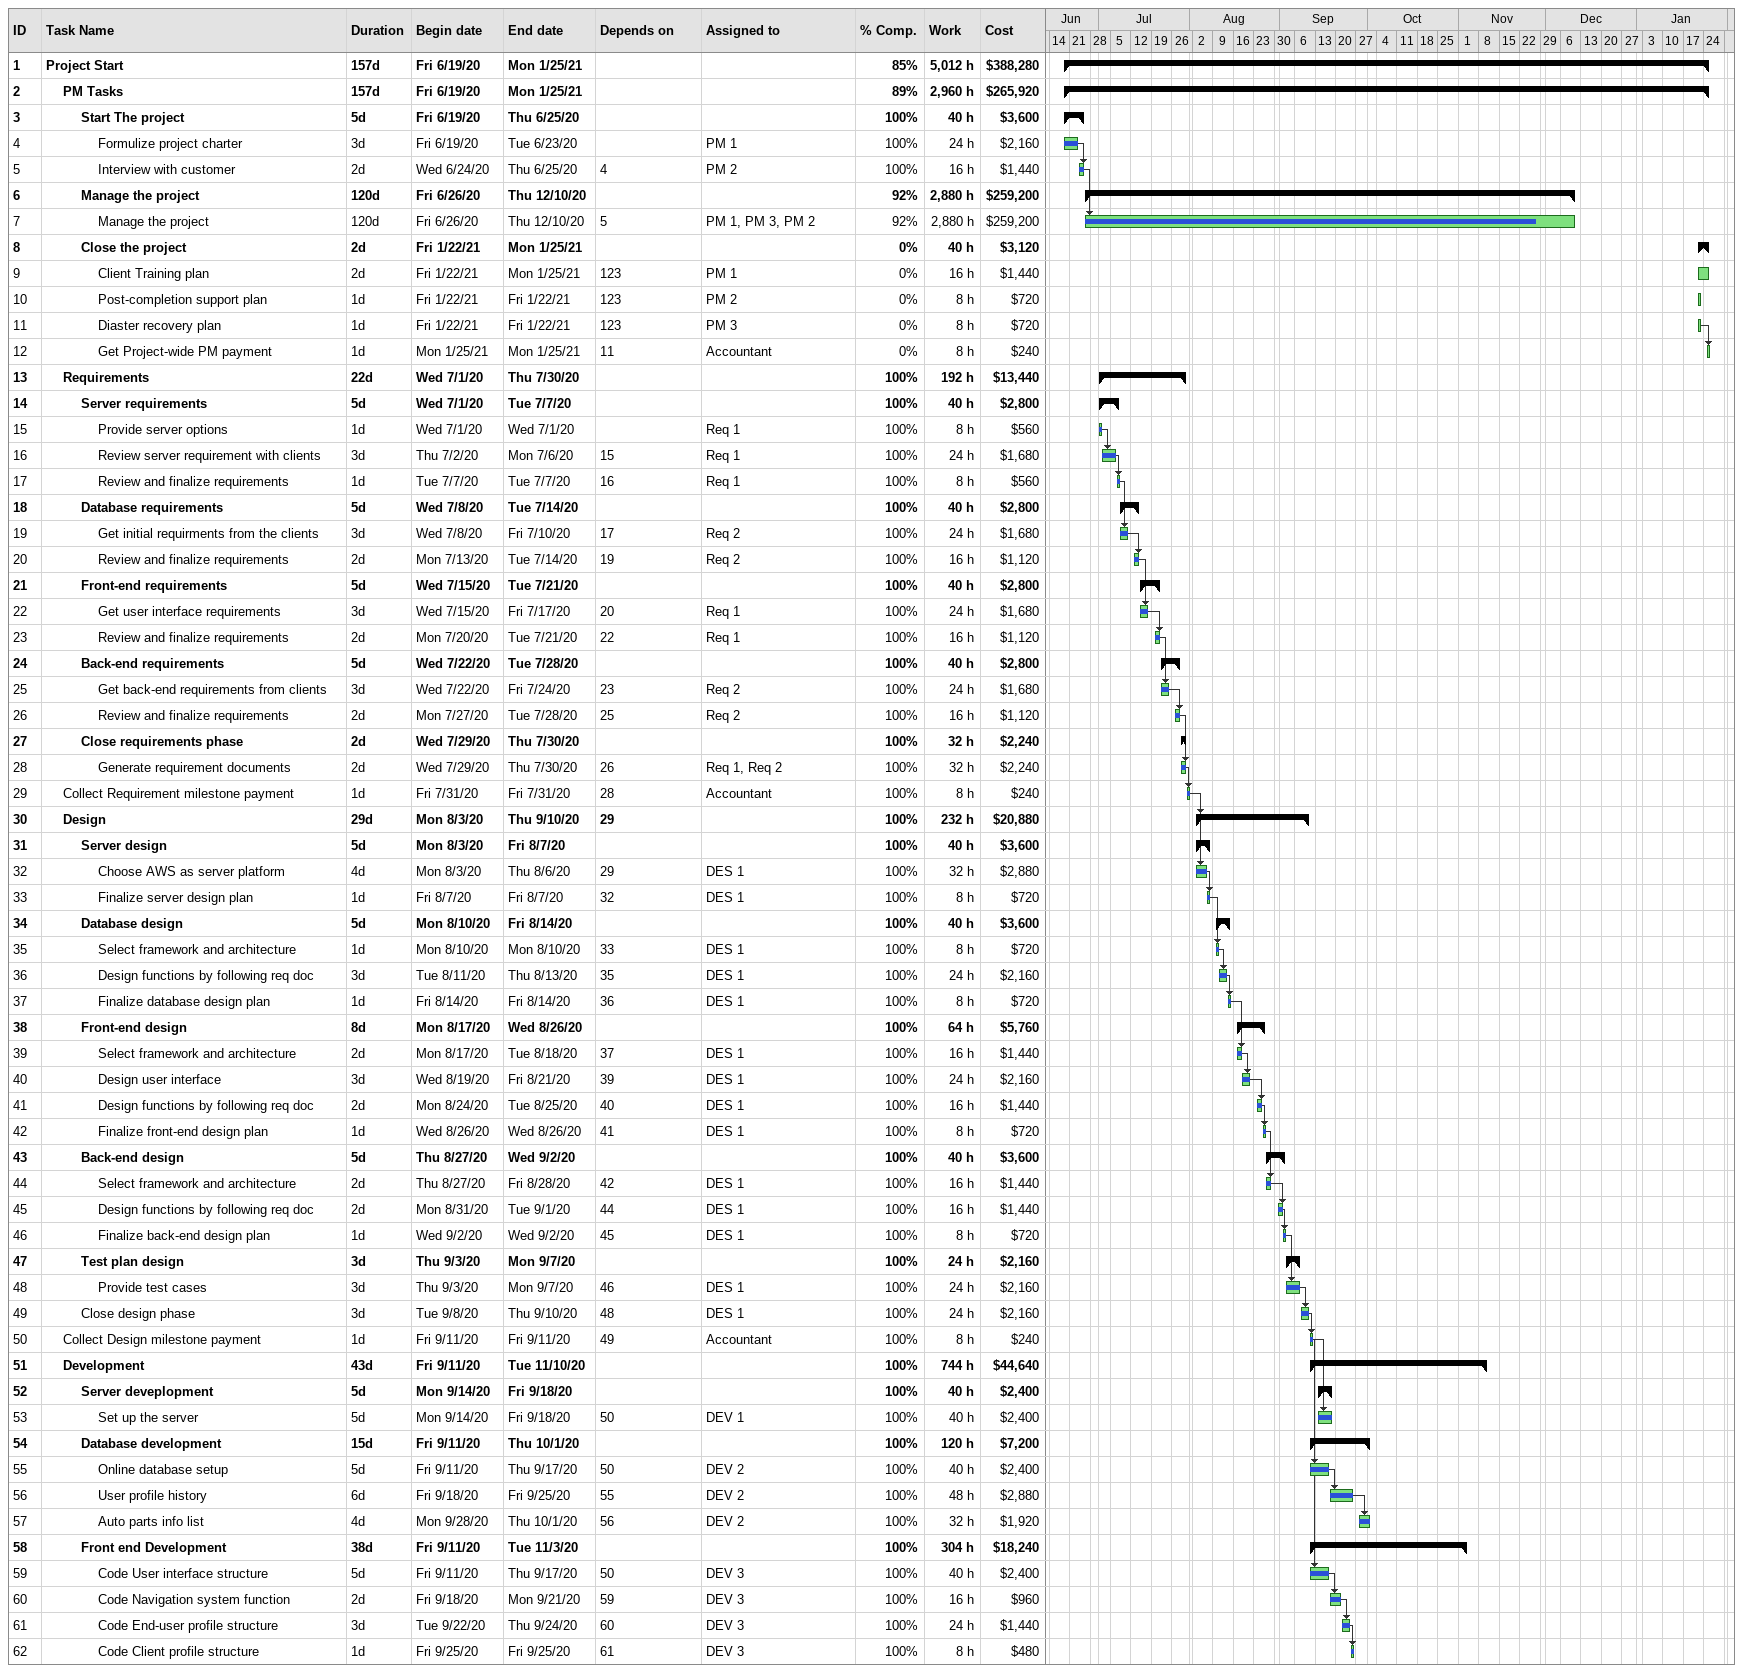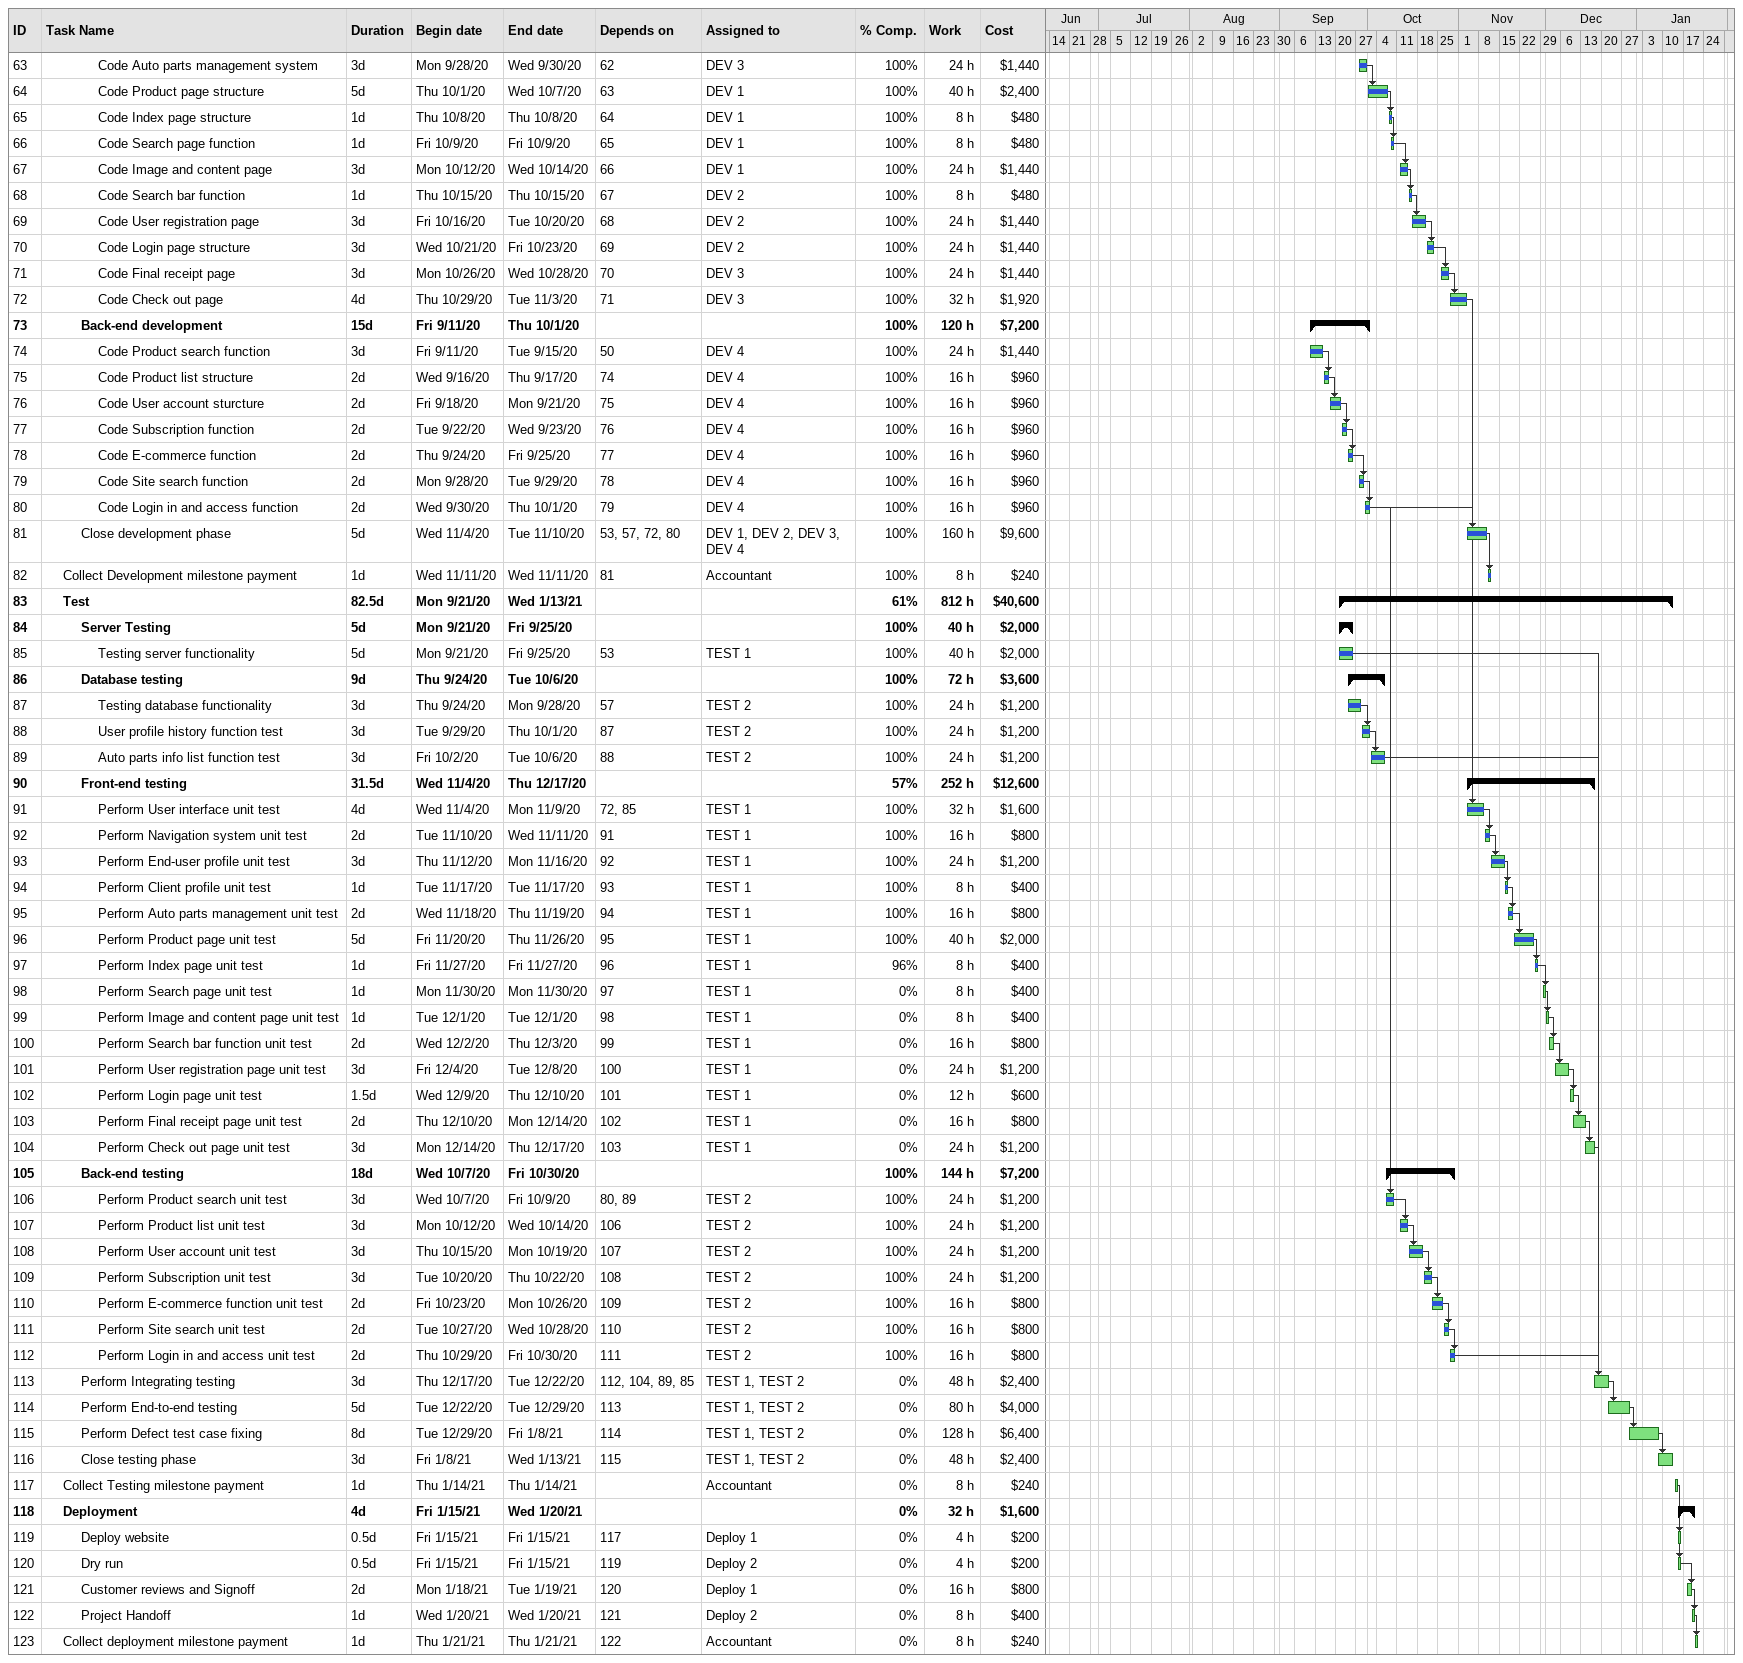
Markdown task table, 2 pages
| ID | Level | Task | Duration | Start | Finish | Predecessors | Resources | % complete | Work (h) | Cost ($) |
|---|---|---|---|---|---|---|---|---|---|---|
| 1 | 1 | **Project Start** | 157d | 2020-06-19 | 2021-01-25 |  |  | 85 | 5012 | 388280 |
| 2 | 2 | **PM Tasks** | 157d | 2020-06-19 | 2021-01-25 |  |  | 89 | 2960 | 265920 |
| 3 | 3 | **Start The project** | 5d | 2020-06-19 | 2020-06-25 |  |  | 100 | 40 | 3600 |
| 4 | 4 | Formulize project charter | 3d | 2020-06-19 | 2020-06-23 |  | PM 1 | 100 | 24 | 2160 |
| 5 | 4 | Interview with customer | 2d | 2020-06-24 | 2020-06-25 | 4 | PM 2 | 100 | 16 | 1440 |
| 6 | 3 | **Manage the project** | 120d | 2020-06-26 | 2020-12-10 |  |  | 92 | 2880 | 259200 |
| 7 | 4 | Manage the project | 120d | 2020-06-26 | 2020-12-10 | 5 | PM 1, PM 3, PM 2 | 92 | 2880 | 259200 |
| 8 | 3 | **Close the project** | 2d | 2021-01-22 | 2021-01-25 |  |  | 0 | 40 | 3120 |
| 9 | 4 | Client Training plan | 2d | 2021-01-22 | 2021-01-25 | 123 | PM 1 | 0 | 16 | 1440 |
| 10 | 4 | Post-completion support plan | 1d | 2021-01-22 | 2021-01-22 | 123 | PM 2 | 0 | 8 | 720 |
| 11 | 4 | Diaster recovery plan | 1d | 2021-01-22 | 2021-01-22 | 123 | PM 3 | 0 | 8 | 720 |
| 12 | 4 | Get Project-wide PM payment | 1d | 2021-01-25 | 2021-01-25 | 11 | Accountant | 0 | 8 | 240 |
| 13 | 2 | **Requirements** | 22d | 2020-07-01 | 2020-07-30 |  |  | 100 | 192 | 13440 |
| 14 | 3 | **Server requirements** | 5d | 2020-07-01 | 2020-07-07 |  |  | 100 | 40 | 2800 |
| 15 | 4 | Provide server options | 1d | 2020-07-01 | 2020-07-01 |  | Req 1 | 100 | 8 | 560 |
| 16 | 4 | Review server requirement with clients | 3d | 2020-07-02 | 2020-07-06 | 15 | Req 1 | 100 | 24 | 1680 |
| 17 | 4 | Review and finalize requirements | 1d | 2020-07-07 | 2020-07-07 | 16 | Req 1 | 100 | 8 | 560 |
| 18 | 3 | **Database requirements** | 5d | 2020-07-08 | 2020-07-14 |  |  | 100 | 40 | 2800 |
| 19 | 4 | Get initial requirments from the clients | 3d | 2020-07-08 | 2020-07-10 | 17 | Req 2 | 100 | 24 | 1680 |
| 20 | 4 | Review and finalize requirements | 2d | 2020-07-13 | 2020-07-14 | 19 | Req 2 | 100 | 16 | 1120 |
| 21 | 3 | **Front-end requirements** | 5d | 2020-07-15 | 2020-07-21 |  |  | 100 | 40 | 2800 |
| 22 | 4 | Get user interface requirements | 3d | 2020-07-15 | 2020-07-17 | 20 | Req 1 | 100 | 24 | 1680 |
| 23 | 4 | Review and finalize requirements | 2d | 2020-07-20 | 2020-07-21 | 22 | Req 1 | 100 | 16 | 1120 |
| 24 | 3 | **Back-end requirements** | 5d | 2020-07-22 | 2020-07-28 |  |  | 100 | 40 | 2800 |
| 25 | 4 | Get back-end requirements from clients | 3d | 2020-07-22 | 2020-07-24 | 23 | Req 2 | 100 | 24 | 1680 |
| 26 | 4 | Review and finalize requirements | 2d | 2020-07-27 | 2020-07-28 | 25 | Req 2 | 100 | 16 | 1120 |
| 27 | 3 | **Close requirements phase** | 2d | 2020-07-29 | 2020-07-30 |  |  | 100 | 32 | 2240 |
| 28 | 4 | Generate requirement documents | 2d | 2020-07-29 | 2020-07-30 | 26 | Req 1, Req 2 | 100 | 32 | 2240 |
| 29 | 2 | Collect Requirement milestone payment | 1d | 2020-07-31 | 2020-07-31 | 28 | Accountant | 100 | 8 | 240 |
| 30 | 2 | **Design** | 29d | 2020-08-03 | 2020-09-10 | 29 |  | 100 | 232 | 20880 |
| 31 | 3 | **Server design** | 5d | 2020-08-03 | 2020-08-07 |  |  | 100 | 40 | 3600 |
| 32 | 4 | Choose AWS as server platform | 4d | 2020-08-03 | 2020-08-06 | 29 | DES 1 | 100 | 32 | 2880 |
| 33 | 4 | Finalize server design plan | 1d | 2020-08-07 | 2020-08-07 | 32 | DES 1 | 100 | 8 | 720 |
| 34 | 3 | **Database design** | 5d | 2020-08-10 | 2020-08-14 |  |  | 100 | 40 | 3600 |
| 35 | 4 | Select framework and architecture | 1d | 2020-08-10 | 2020-08-10 | 33 | DES 1 | 100 | 8 | 720 |
| 36 | 4 | Design functions by following req doc | 3d | 2020-08-11 | 2020-08-13 | 35 | DES 1 | 100 | 24 | 2160 |
| 37 | 4 | Finalize database design plan | 1d | 2020-08-14 | 2020-08-14 | 36 | DES 1 | 100 | 8 | 720 |
| 38 | 3 | **Front-end design** | 8d | 2020-08-17 | 2020-08-26 |  |  | 100 | 64 | 5760 |
| 39 | 4 | Select framework and architecture | 2d | 2020-08-17 | 2020-08-18 | 37 | DES 1 | 100 | 16 | 1440 |
| 40 | 4 | Design user interface | 3d | 2020-08-19 | 2020-08-21 | 39 | DES 1 | 100 | 24 | 2160 |
| 41 | 4 | Design functions by following req doc | 2d | 2020-08-24 | 2020-08-25 | 40 | DES 1 | 100 | 16 | 1440 |
| 42 | 4 | Finalize front-end design plan | 1d | 2020-08-26 | 2020-08-26 | 41 | DES 1 | 100 | 8 | 720 |
| 43 | 3 | **Back-end design** | 5d | 2020-08-27 | 2020-09-02 |  |  | 100 | 40 | 3600 |
| 44 | 4 | Select framework and architecture | 2d | 2020-08-27 | 2020-08-28 | 42 | DES 1 | 100 | 16 | 1440 |
| 45 | 4 | Design functions by following req doc | 2d | 2020-08-31 | 2020-09-01 | 44 | DES 1 | 100 | 16 | 1440 |
| 46 | 4 | Finalize back-end design plan | 1d | 2020-09-02 | 2020-09-02 | 45 | DES 1 | 100 | 8 | 720 |
| 47 | 3 | **Test plan design** | 3d | 2020-09-03 | 2020-09-07 |  |  | 100 | 24 | 2160 |
| 48 | 4 | Provide test cases | 3d | 2020-09-03 | 2020-09-07 | 46 | DES 1 | 100 | 24 | 2160 |
| 49 | 3 | Close design phase | 3d | 2020-09-08 | 2020-09-10 | 48 | DES 1 | 100 | 24 | 2160 |
| 50 | 2 | Collect Design milestone payment | 1d | 2020-09-11 | 2020-09-11 | 49 | Accountant | 100 | 8 | 240 |
| 51 | 2 | **Development** | 43d | 2020-09-11 | 2020-11-10 |  |  | 100 | 744 | 44640 |
| 52 | 3 | **Server deveplopment** | 5d | 2020-09-14 | 2020-09-18 |  |  | 100 | 40 | 2400 |
| 53 | 4 | Set up the server | 5d | 2020-09-14 | 2020-09-18 | 50 | DEV 1 | 100 | 40 | 2400 |
| 54 | 3 | **Database development** | 15d | 2020-09-11 | 2020-10-01 |  |  | 100 | 120 | 7200 |
| 55 | 4 | Online database setup | 5d | 2020-09-11 | 2020-09-17 | 50 | DEV 2 | 100 | 40 | 2400 |
| 56 | 4 | User profile history | 6d | 2020-09-18 | 2020-09-25 | 55 | DEV 2 | 100 | 48 | 2880 |
| 57 | 4 | Auto parts info list | 4d | 2020-09-28 | 2020-10-01 | 56 | DEV 2 | 100 | 32 | 1920 |
| 58 | 3 | **Front end Development** | 38d | 2020-09-11 | 2020-11-03 |  |  | 100 | 304 | 18240 |
| 59 | 4 | Code User interface structure | 5d | 2020-09-11 | 2020-09-17 | 50 | DEV 3 | 100 | 40 | 2400 |
| 60 | 4 | Code Navigation system function | 2d | 2020-09-18 | 2020-09-21 | 59 | DEV 3 | 100 | 16 | 960 |
| 61 | 4 | Code End-user profile structure | 3d | 2020-09-22 | 2020-09-24 | 60 | DEV 3 | 100 | 24 | 1440 |
| 62 | 4 | Code Client profile structure | 1d | 2020-09-25 | 2020-09-25 | 61 | DEV 3 | 100 | 8 | 480 |
| 63 | 4 | Code Auto parts management system | 3d | 2020-09-28 | 2020-09-30 | 62 | DEV 3 | 100 | 24 | 1440 |
| 64 | 4 | Code Product page structure | 5d | 2020-10-01 | 2020-10-07 | 63 | DEV 1 | 100 | 40 | 2400 |
| 65 | 4 | Code Index page structure | 1d | 2020-10-08 | 2020-10-08 | 64 | DEV 1 | 100 | 8 | 480 |
| 66 | 4 | Code Search page function | 1d | 2020-10-09 | 2020-10-09 | 65 | DEV 1 | 100 | 8 | 480 |
| 67 | 4 | Code Image and content page | 3d | 2020-10-12 | 2020-10-14 | 66 | DEV 1 | 100 | 24 | 1440 |
| 68 | 4 | Code Search bar function | 1d | 2020-10-15 | 2020-10-15 | 67 | DEV 2 | 100 | 8 | 480 |
| 69 | 4 | Code User registration page | 3d | 2020-10-16 | 2020-10-20 | 68 | DEV 2 | 100 | 24 | 1440 |
| 70 | 4 | Code Login page structure | 3d | 2020-10-21 | 2020-10-23 | 69 | DEV 2 | 100 | 24 | 1440 |
| 71 | 4 | Code Final receipt page | 3d | 2020-10-26 | 2020-10-28 | 70 | DEV 3 | 100 | 24 | 1440 |
| 72 | 4 | Code Check out page | 4d | 2020-10-29 | 2020-11-03 | 71 | DEV 3 | 100 | 32 | 1920 |
| 73 | 3 | **Back-end development** | 15d | 2020-09-11 | 2020-10-01 |  |  | 100 | 120 | 7200 |
| 74 | 4 | Code Product search function | 3d | 2020-09-11 | 2020-09-15 | 50 | DEV 4 | 100 | 24 | 1440 |
| 75 | 4 | Code Product list structure | 2d | 2020-09-16 | 2020-09-17 | 74 | DEV 4 | 100 | 16 | 960 |
| 76 | 4 | Code User account sturcture | 2d | 2020-09-18 | 2020-09-21 | 75 | DEV 4 | 100 | 16 | 960 |
| 77 | 4 | Code Subscription function | 2d | 2020-09-22 | 2020-09-23 | 76 | DEV 4 | 100 | 16 | 960 |
| 78 | 4 | Code E-commerce function | 2d | 2020-09-24 | 2020-09-25 | 77 | DEV 4 | 100 | 16 | 960 |
| 79 | 4 | Code Site search function | 2d | 2020-09-28 | 2020-09-29 | 78 | DEV 4 | 100 | 16 | 960 |
| 80 | 4 | Code Login in and access function | 2d | 2020-09-30 | 2020-10-01 | 79 | DEV 4 | 100 | 16 | 960 |
| 81 | 3 | Close development phase | 5d | 2020-11-04 | 2020-11-10 | 53, 57, 72, 80 | DEV 1, DEV 2, DEV 3, DEV 4 | 100 | 160 | 9600 |
| 82 | 2 | Collect Development milestone payment | 1d | 2020-11-11 | 2020-11-11 | 81 | Accountant | 100 | 8 | 240 |
| 83 | 2 | **Test** | 82.5d | 2020-09-21 | 2021-01-13 |  |  | 61 | 812 | 40600 |
| 84 | 3 | **Server Testing** | 5d | 2020-09-21 | 2020-09-25 |  |  | 100 | 40 | 2000 |
| 85 | 4 | Testing server functionality | 5d | 2020-09-21 | 2020-09-25 | 53 | TEST 1 | 100 | 40 | 2000 |
| 86 | 3 | **Database testing** | 9d | 2020-09-24 | 2020-10-06 |  |  | 100 | 72 | 3600 |
| 87 | 4 | Testing database functionality | 3d | 2020-09-24 | 2020-09-28 | 57 | TEST 2 | 100 | 24 | 1200 |
| 88 | 4 | User profile history function test | 3d | 2020-09-29 | 2020-10-01 | 87 | TEST 2 | 100 | 24 | 1200 |
| 89 | 4 | Auto parts info list function test | 3d | 2020-10-02 | 2020-10-06 | 88 | TEST 2 | 100 | 24 | 1200 |
| 90 | 3 | **Front-end testing** | 31.5d | 2020-11-04 | 2020-12-17 |  |  | 57 | 252 | 12600 |
| 91 | 4 | Perform User interface unit test | 4d | 2020-11-04 | 2020-11-09 | 72, 85 | TEST 1 | 100 | 32 | 1600 |
| 92 | 4 | Perform Navigation system unit test | 2d | 2020-11-10 | 2020-11-11 | 91 | TEST 1 | 100 | 16 | 800 |
| 93 | 4 | Perform End-user profile unit test | 3d | 2020-11-12 | 2020-11-16 | 92 | TEST 1 | 100 | 24 | 1200 |
| 94 | 4 | Perform Client profile unit test | 1d | 2020-11-17 | 2020-11-17 | 93 | TEST 1 | 100 | 8 | 400 |
| 95 | 4 | Perform Auto parts management unit test | 2d | 2020-11-18 | 2020-11-19 | 94 | TEST 1 | 100 | 16 | 800 |
| 96 | 4 | Perform Product page unit test | 5d | 2020-11-20 | 2020-11-26 | 95 | TEST 1 | 100 | 40 | 2000 |
| 97 | 4 | Perform Index page unit test | 1d | 2020-11-27 | 2020-11-27 | 96 | TEST 1 | 96 | 8 | 400 |
| 98 | 4 | Perform Search page unit test | 1d | 2020-11-30 | 2020-11-30 | 97 | TEST 1 | 0 | 8 | 400 |
| 99 | 4 | Perform Image and content page unit test | 1d | 2020-12-01 | 2020-12-01 | 98 | TEST 1 | 0 | 8 | 400 |
| 100 | 4 | Perform Search bar function unit test | 2d | 2020-12-02 | 2020-12-03 | 99 | TEST 1 | 0 | 16 | 800 |
| 101 | 4 | Perform User registration page unit test | 3d | 2020-12-04 | 2020-12-08 | 100 | TEST 1 | 0 | 24 | 1200 |
| 102 | 4 | Perform Login page unit test | 1.5d | 2020-12-09 | 2020-12-10 | 101 | TEST 1 | 0 | 12 | 600 |
| 103 | 4 | Perform Final receipt page unit test | 2d | 2020-12-10 | 2020-12-14 | 102 | TEST 1 | 0 | 16 | 800 |
| 104 | 4 | Perform Check out page unit test | 3d | 2020-12-14 | 2020-12-17 | 103 | TEST 1 | 0 | 24 | 1200 |
| 105 | 3 | **Back-end testing** | 18d | 2020-10-07 | 2020-10-30 |  |  | 100 | 144 | 7200 |
| 106 | 4 | Perform Product search unit test | 3d | 2020-10-07 | 2020-10-09 | 80, 89 | TEST 2 | 100 | 24 | 1200 |
| 107 | 4 | Perform Product list unit test | 3d | 2020-10-12 | 2020-10-14 | 106 | TEST 2 | 100 | 24 | 1200 |
| 108 | 4 | Perform User account unit test | 3d | 2020-10-15 | 2020-10-19 | 107 | TEST 2 | 100 | 24 | 1200 |
| 109 | 4 | Perform Subscription unit test | 3d | 2020-10-20 | 2020-10-22 | 108 | TEST 2 | 100 | 24 | 1200 |
| 110 | 4 | Perform E-commerce function unit test | 2d | 2020-10-23 | 2020-10-26 | 109 | TEST 2 | 100 | 16 | 800 |
| 111 | 4 | Perform Site search unit test | 2d | 2020-10-27 | 2020-10-28 | 110 | TEST 2 | 100 | 16 | 800 |
| 112 | 4 | Perform Login in and access unit test | 2d | 2020-10-29 | 2020-10-30 | 111 | TEST 2 | 100 | 16 | 800 |
| 113 | 3 | Perform Integrating testing | 3d | 2020-12-17 | 2020-12-22 | 112, 104, 89, 85 | TEST 1, TEST 2 | 0 | 48 | 2400 |
| 114 | 3 | Perform End-to-end testing | 5d | 2020-12-22 | 2020-12-29 | 113 | TEST 1, TEST 2 | 0 | 80 | 4000 |
| 115 | 3 | Perform Defect test case fixing | 8d | 2020-12-29 | 2021-01-08 | 114 | TEST 1, TEST 2 | 0 | 128 | 6400 |
| 116 | 3 | Close testing phase | 3d | 2021-01-08 | 2021-01-13 | 115 | TEST 1, TEST 2 | 0 | 48 | 2400 |
| 117 | 2 | Collect Testing milestone payment | 1d | 2021-01-14 | 2021-01-14 |  | Accountant | 0 | 8 | 240 |
| 118 | 2 | **Deployment** | 4d | 2021-01-15 | 2021-01-20 |  |  | 0 | 32 | 1600 |
| 119 | 3 | Deploy website | 0.5d | 2021-01-15 | 2021-01-15 | 117 | Deploy 1 | 0 | 4 | 200 |
| 120 | 3 | Dry run | 0.5d | 2021-01-15 | 2021-01-15 | 119 | Deploy 2 | 0 | 4 | 200 |
| 121 | 3 | Customer reviews and Signoff | 2d | 2021-01-18 | 2021-01-19 | 120 | Deploy 1 | 0 | 16 | 800 |
| 122 | 3 | Project Handoff | 1d | 2021-01-20 | 2021-01-20 | 121 | Deploy 2 | 0 | 8 | 400 |
| 123 | 2 | Collect deployment milestone payment | 1d | 2021-01-21 | 2021-01-21 | 122 | Accountant | 0 | 8 | 240 |
